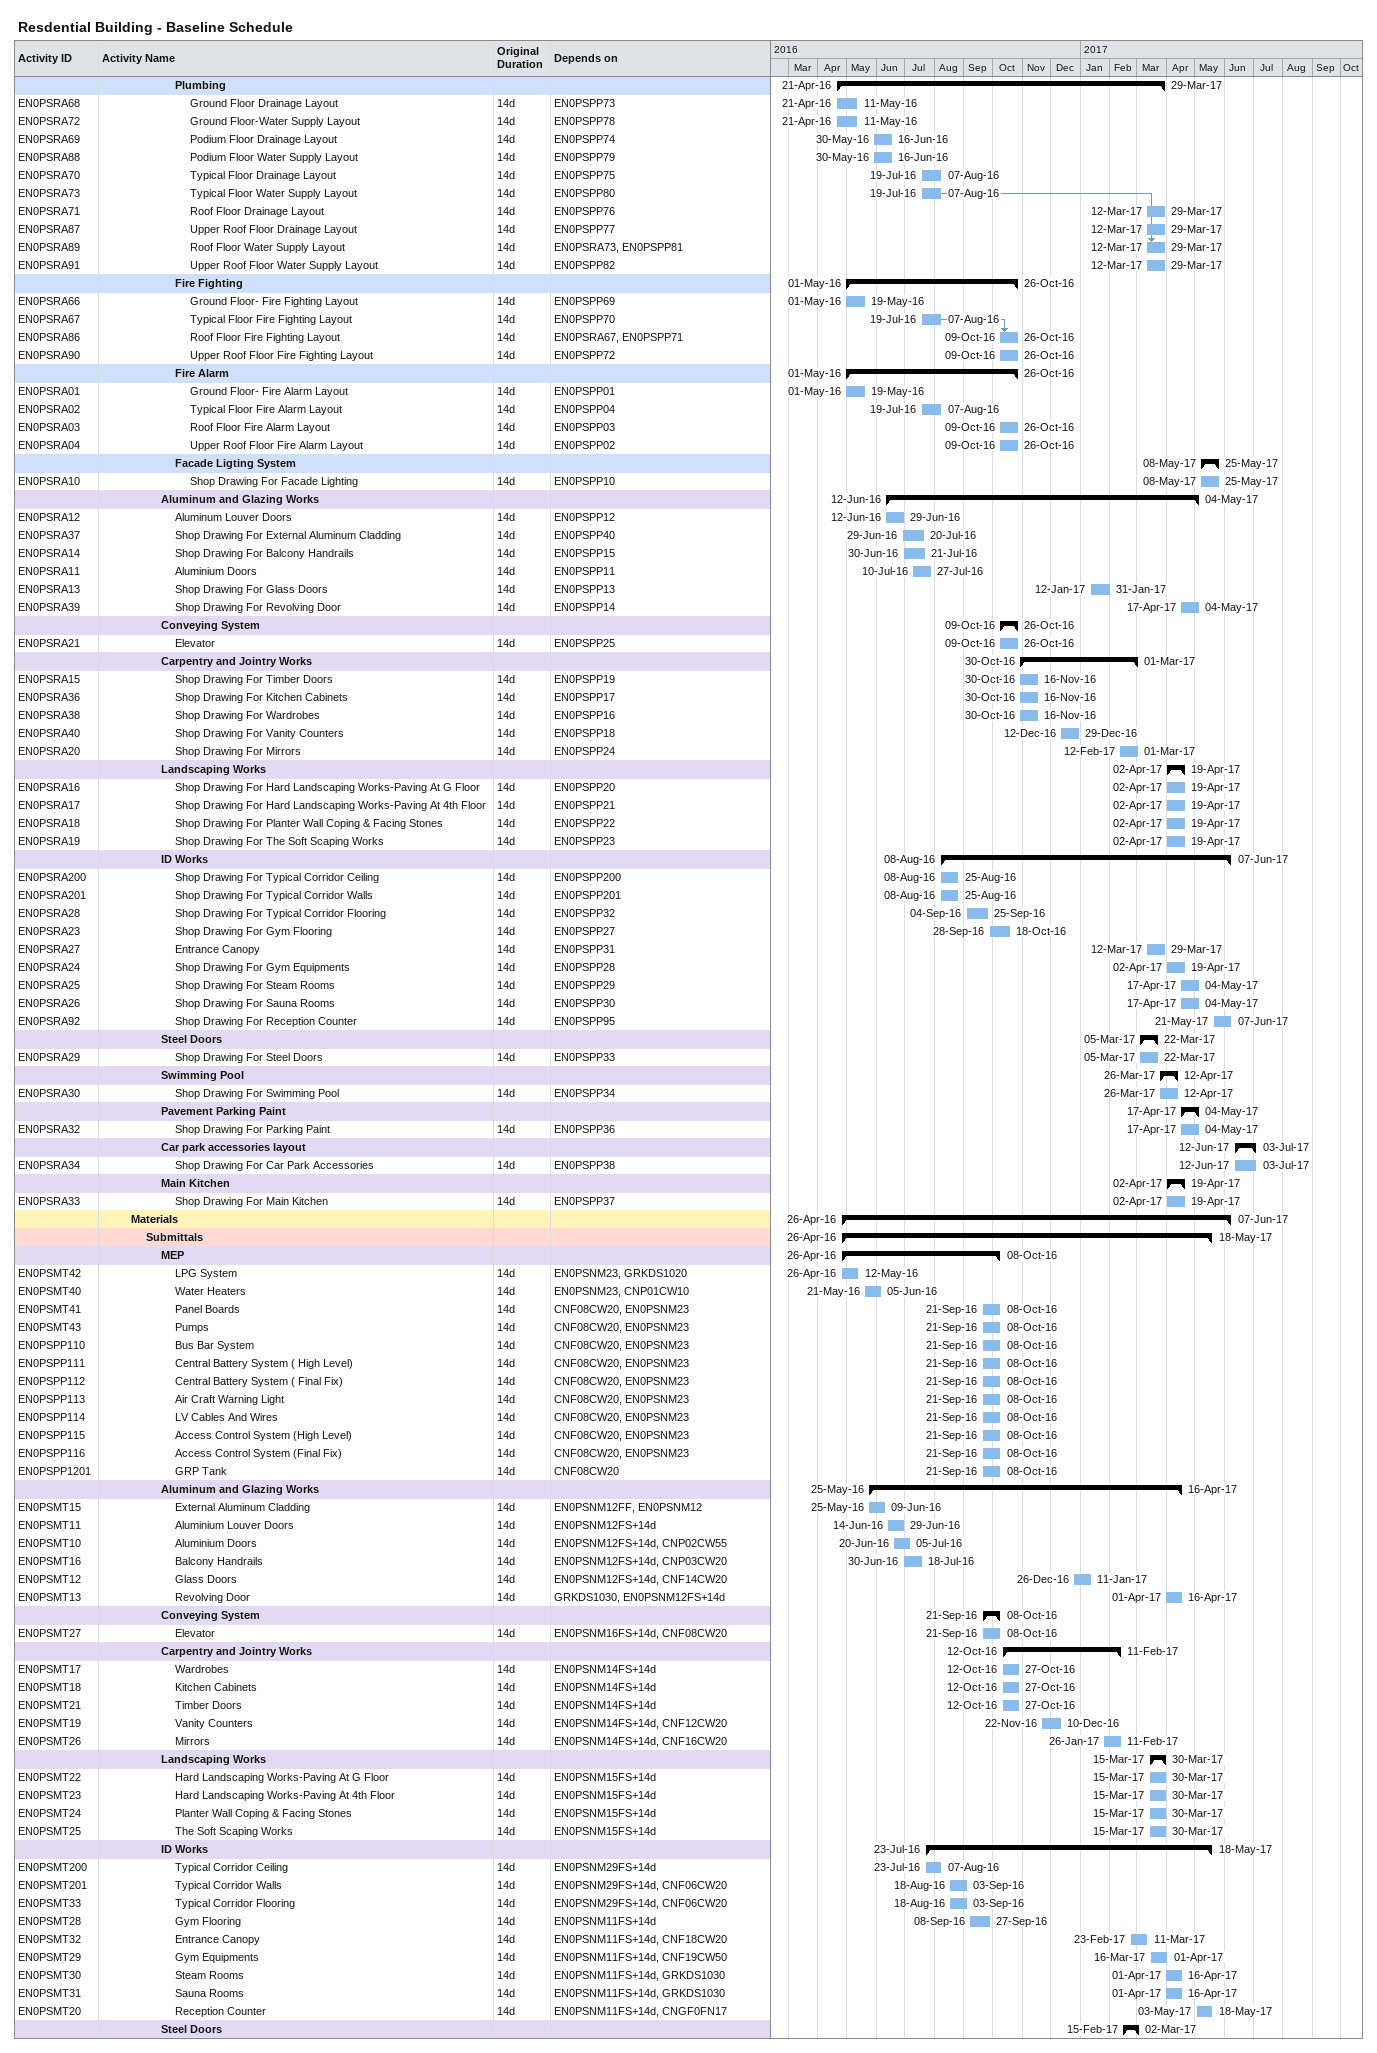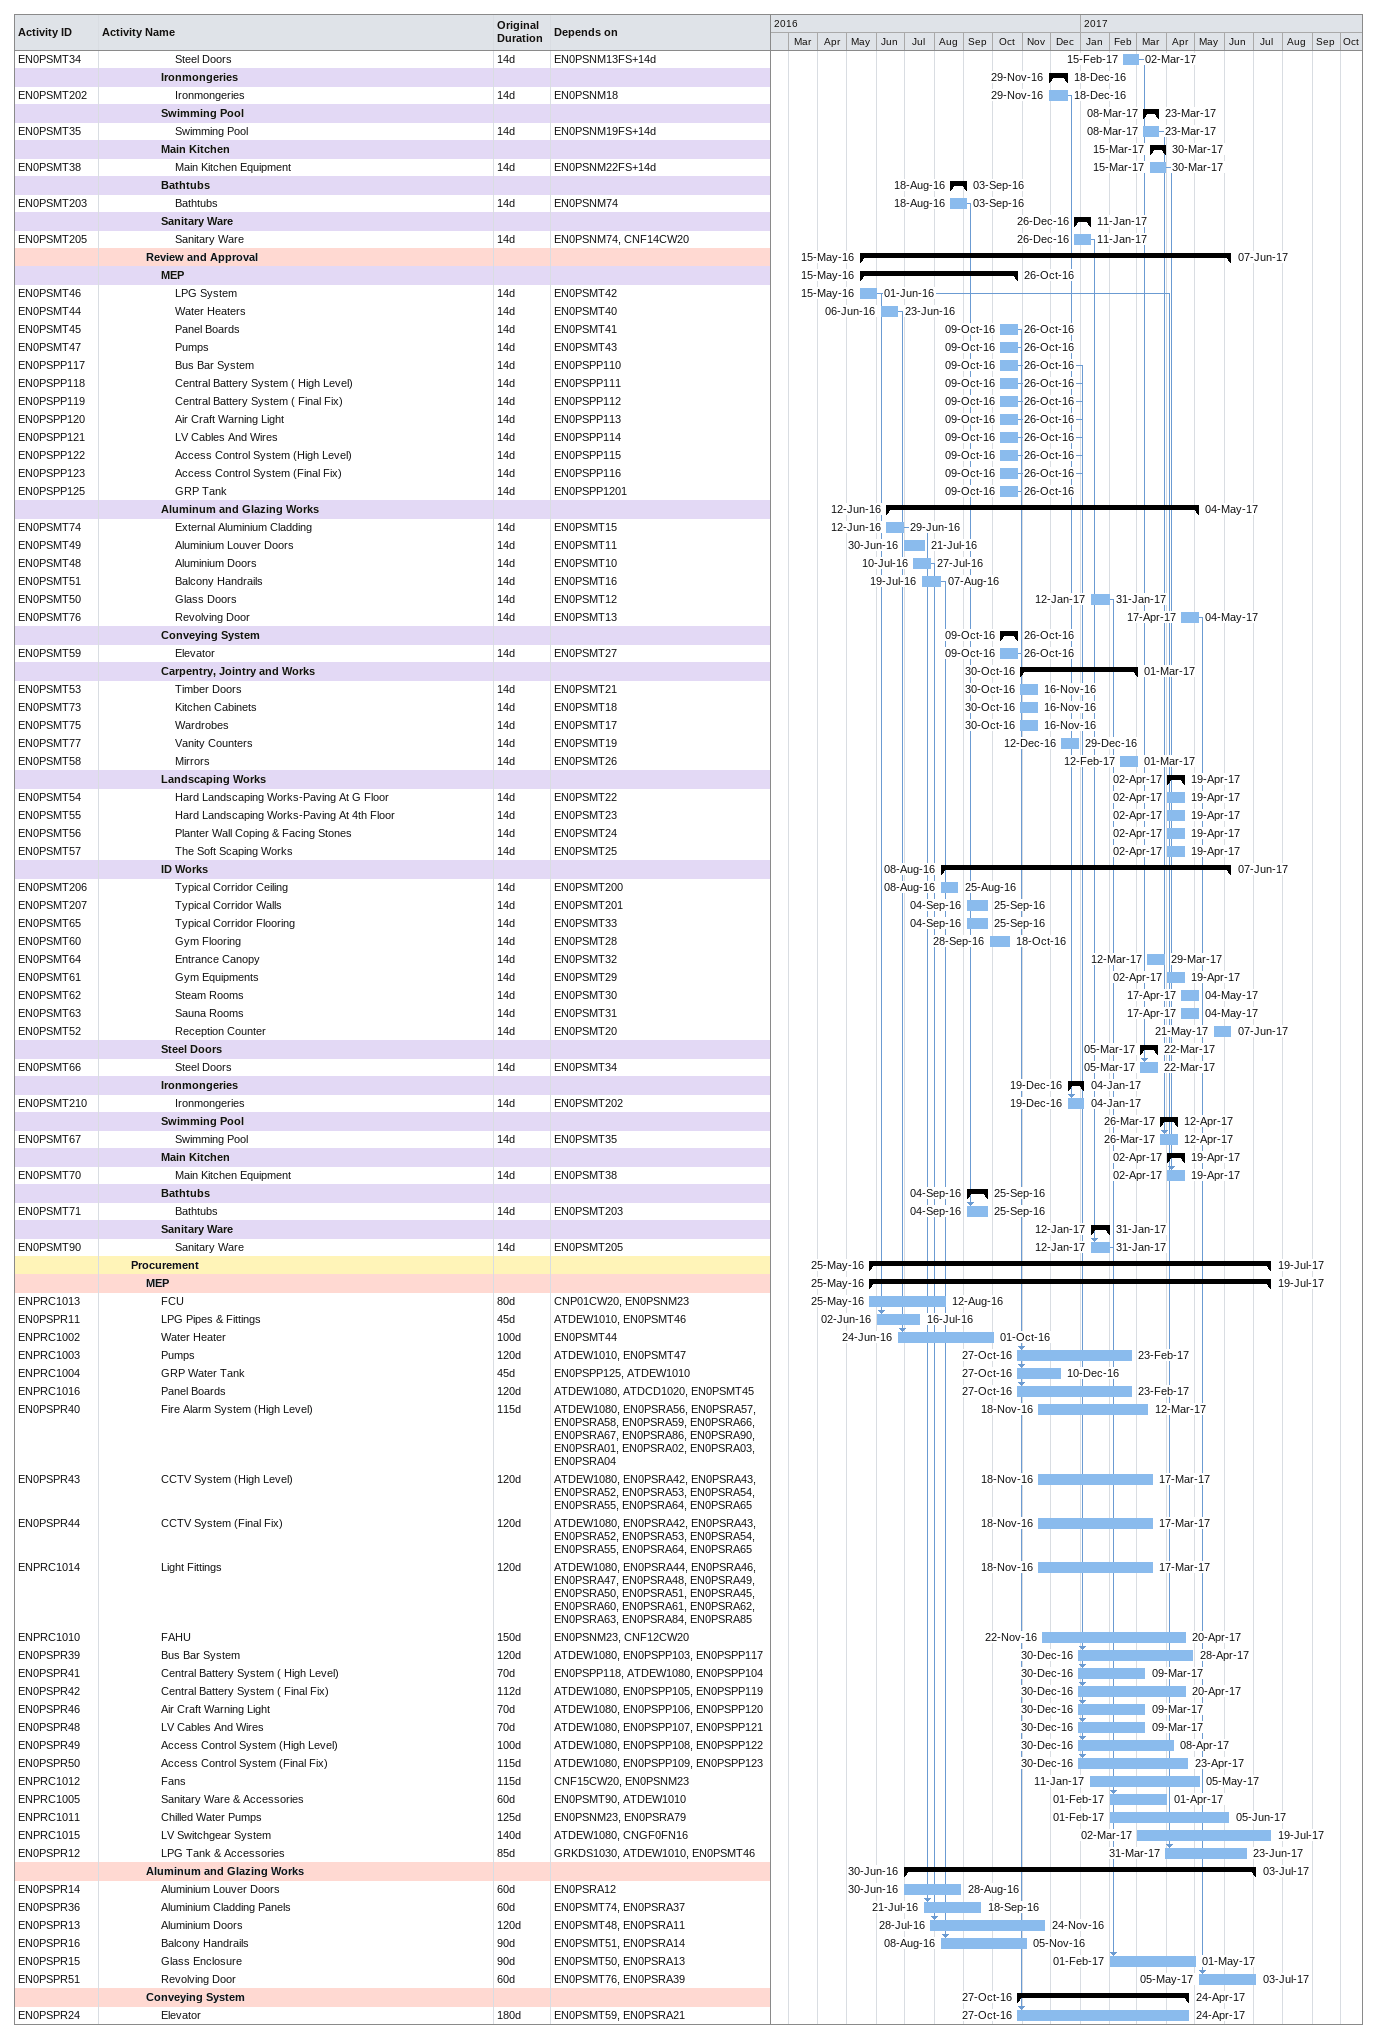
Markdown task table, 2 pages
Resdential Building - Baseline Schedule

| ID | Level | Task | Original duration | Start | Finish | Predecessors |
|---|---|---|---|---|---|---|
|  | 6 | **Plumbing** |  | 2016-04-21 | 2017-03-29 |  |
| EN0PSRA68 | 7 | Ground Floor Drainage Layout | 14d | 2016-04-21 | 2016-05-11 | EN0PSPP73 |
| EN0PSRA72 | 7 | Ground Floor-Water Supply Layout | 14d | 2016-04-21 | 2016-05-11 | EN0PSPP78 |
| EN0PSRA69 | 7 | Podium Floor Drainage Layout | 14d | 2016-05-30 | 2016-06-16 | EN0PSPP74 |
| EN0PSRA88 | 7 | Podium Floor Water Supply Layout | 14d | 2016-05-30 | 2016-06-16 | EN0PSPP79 |
| EN0PSRA70 | 7 | Typical Floor Drainage Layout | 14d | 2016-07-19 | 2016-08-07 | EN0PSPP75 |
| EN0PSRA73 | 7 | Typical Floor Water Supply Layout | 14d | 2016-07-19 | 2016-08-07 | EN0PSPP80 |
| EN0PSRA71 | 7 | Roof Floor Drainage Layout | 14d | 2017-03-12 | 2017-03-29 | EN0PSPP76 |
| EN0PSRA87 | 7 | Upper Roof Floor Drainage Layout | 14d | 2017-03-12 | 2017-03-29 | EN0PSPP77 |
| EN0PSRA89 | 7 | Roof Floor Water Supply Layout | 14d | 2017-03-12 | 2017-03-29 | EN0PSRA73, EN0PSPP81 |
| EN0PSRA91 | 7 | Upper Roof Floor Water Supply Layout | 14d | 2017-03-12 | 2017-03-29 | EN0PSPP82 |
|  | 6 | **Fire Fighting** |  | 2016-05-01 | 2016-10-26 |  |
| EN0PSRA66 | 7 | Ground Floor- Fire Fighting Layout | 14d | 2016-05-01 | 2016-05-19 | EN0PSPP69 |
| EN0PSRA67 | 7 | Typical Floor Fire Fighting Layout | 14d | 2016-07-19 | 2016-08-07 | EN0PSPP70 |
| EN0PSRA86 | 7 | Roof Floor Fire Fighting Layout | 14d | 2016-10-09 | 2016-10-26 | EN0PSRA67, EN0PSPP71 |
| EN0PSRA90 | 7 | Upper Roof Floor Fire Fighting Layout | 14d | 2016-10-09 | 2016-10-26 | EN0PSPP72 |
|  | 6 | **Fire Alarm** |  | 2016-05-01 | 2016-10-26 |  |
| EN0PSRA01 | 7 | Ground Floor- Fire Alarm Layout | 14d | 2016-05-01 | 2016-05-19 | EN0PSPP01 |
| EN0PSRA02 | 7 | Typical Floor Fire Alarm Layout | 14d | 2016-07-19 | 2016-08-07 | EN0PSPP04 |
| EN0PSRA03 | 7 | Roof Floor Fire Alarm Layout | 14d | 2016-10-09 | 2016-10-26 | EN0PSPP03 |
| EN0PSRA04 | 7 | Upper Roof Floor Fire Alarm Layout | 14d | 2016-10-09 | 2016-10-26 | EN0PSPP02 |
|  | 6 | **Facade Ligting System** |  | 2017-05-08 | 2017-05-25 |  |
| EN0PSRA10 | 7 | Shop Drawing For Facade Lighting | 14d | 2017-05-08 | 2017-05-25 | EN0PSPP10 |
|  | 5 | **Aluminum and Glazing Works** |  | 2016-06-12 | 2017-05-04 |  |
| EN0PSRA12 | 6 | Aluminum Louver Doors | 14d | 2016-06-12 | 2016-06-29 | EN0PSPP12 |
| EN0PSRA37 | 6 | Shop Drawing For External Aluminum Cladding | 14d | 2016-06-29 | 2016-07-20 | EN0PSPP40 |
| EN0PSRA14 | 6 | Shop Drawing For Balcony Handrails | 14d | 2016-06-30 | 2016-07-21 | EN0PSPP15 |
| EN0PSRA11 | 6 | Aluminium Doors | 14d | 2016-07-10 | 2016-07-27 | EN0PSPP11 |
| EN0PSRA13 | 6 | Shop Drawing For Glass Doors | 14d | 2017-01-12 | 2017-01-31 | EN0PSPP13 |
| EN0PSRA39 | 6 | Shop Drawing For Revolving Door | 14d | 2017-04-17 | 2017-05-04 | EN0PSPP14 |
|  | 5 | **Conveying System** |  | 2016-10-09 | 2016-10-26 |  |
| EN0PSRA21 | 6 | Elevator | 14d | 2016-10-09 | 2016-10-26 | EN0PSPP25 |
|  | 5 | **Carpentry and Jointry Works** |  | 2016-10-30 | 2017-03-01 |  |
| EN0PSRA15 | 6 | Shop Drawing For Timber Doors | 14d | 2016-10-30 | 2016-11-16 | EN0PSPP19 |
| EN0PSRA36 | 6 | Shop Drawing For Kitchen Cabinets | 14d | 2016-10-30 | 2016-11-16 | EN0PSPP17 |
| EN0PSRA38 | 6 | Shop Drawing For Wardrobes | 14d | 2016-10-30 | 2016-11-16 | EN0PSPP16 |
| EN0PSRA40 | 6 | Shop Drawing For Vanity Counters | 14d | 2016-12-12 | 2016-12-29 | EN0PSPP18 |
| EN0PSRA20 | 6 | Shop Drawing For Mirrors | 14d | 2017-02-12 | 2017-03-01 | EN0PSPP24 |
|  | 5 | **Landscaping Works** |  | 2017-04-02 | 2017-04-19 |  |
| EN0PSRA16 | 6 | Shop Drawing For Hard Landscaping Works-Paving At G Floor | 14d | 2017-04-02 | 2017-04-19 | EN0PSPP20 |
| EN0PSRA17 | 6 | Shop Drawing For Hard Landscaping Works-Paving At 4th Floor | 14d | 2017-04-02 | 2017-04-19 | EN0PSPP21 |
| EN0PSRA18 | 6 | Shop Drawing For Planter Wall Coping & Facing Stones | 14d | 2017-04-02 | 2017-04-19 | EN0PSPP22 |
| EN0PSRA19 | 6 | Shop Drawing For The Soft Scaping Works | 14d | 2017-04-02 | 2017-04-19 | EN0PSPP23 |
|  | 5 | **ID Works** |  | 2016-08-08 | 2017-06-07 |  |
| EN0PSRA200 | 6 | Shop Drawing For Typical Corridor Ceiling | 14d | 2016-08-08 | 2016-08-25 | EN0PSPP200 |
| EN0PSRA201 | 6 | Shop Drawing For Typical Corridor Walls | 14d | 2016-08-08 | 2016-08-25 | EN0PSPP201 |
| EN0PSRA28 | 6 | Shop Drawing For Typical Corridor Flooring | 14d | 2016-09-04 | 2016-09-25 | EN0PSPP32 |
| EN0PSRA23 | 6 | Shop Drawing For Gym Flooring | 14d | 2016-09-28 | 2016-10-18 | EN0PSPP27 |
| EN0PSRA27 | 6 | Entrance Canopy | 14d | 2017-03-12 | 2017-03-29 | EN0PSPP31 |
| EN0PSRA24 | 6 | Shop Drawing For Gym Equipments | 14d | 2017-04-02 | 2017-04-19 | EN0PSPP28 |
| EN0PSRA25 | 6 | Shop Drawing For Steam Rooms | 14d | 2017-04-17 | 2017-05-04 | EN0PSPP29 |
| EN0PSRA26 | 6 | Shop Drawing For Sauna Rooms | 14d | 2017-04-17 | 2017-05-04 | EN0PSPP30 |
| EN0PSRA92 | 6 | Shop Drawing For Reception Counter | 14d | 2017-05-21 | 2017-06-07 | EN0PSPP95 |
|  | 5 | **Steel Doors** |  | 2017-03-05 | 2017-03-22 |  |
| EN0PSRA29 | 6 | Shop Drawing For Steel Doors | 14d | 2017-03-05 | 2017-03-22 | EN0PSPP33 |
|  | 5 | **Swimming Pool** |  | 2017-03-26 | 2017-04-12 |  |
| EN0PSRA30 | 6 | Shop Drawing For Swimming Pool | 14d | 2017-03-26 | 2017-04-12 | EN0PSPP34 |
|  | 5 | **Pavement Parking Paint** |  | 2017-04-17 | 2017-05-04 |  |
| EN0PSRA32 | 6 | Shop Drawing For Parking Paint | 14d | 2017-04-17 | 2017-05-04 | EN0PSPP36 |
|  | 5 | **Car park accessories layout** |  | 2017-06-12 | 2017-07-03 |  |
| EN0PSRA34 | 6 | Shop Drawing For Car Park Accessories | 14d | 2017-06-12 | 2017-07-03 | EN0PSPP38 |
|  | 5 | **Main Kitchen** |  | 2017-04-02 | 2017-04-19 |  |
| EN0PSRA33 | 6 | Shop Drawing For Main Kitchen | 14d | 2017-04-02 | 2017-04-19 | EN0PSPP37 |
|  | 3 | **Materials** |  | 2016-04-26 | 2017-06-07 |  |
|  | 4 | **Submittals** |  | 2016-04-26 | 2017-05-18 |  |
|  | 5 | **MEP** |  | 2016-04-26 | 2016-10-08 |  |
| EN0PSMT42 | 6 | LPG System | 14d | 2016-04-26 | 2016-05-12 | EN0PSNM23, GRKDS1020 |
| EN0PSMT40 | 6 | Water Heaters | 14d | 2016-05-21 | 2016-06-05 | EN0PSNM23, CNP01CW10 |
| EN0PSMT41 | 6 | Panel Boards | 14d | 2016-09-21 | 2016-10-08 | CNF08CW20, EN0PSNM23 |
| EN0PSMT43 | 6 | Pumps | 14d | 2016-09-21 | 2016-10-08 | CNF08CW20, EN0PSNM23 |
| EN0PSPP110 | 6 | Bus Bar System | 14d | 2016-09-21 | 2016-10-08 | CNF08CW20, EN0PSNM23 |
| EN0PSPP111 | 6 | Central Battery System ( High Level) | 14d | 2016-09-21 | 2016-10-08 | CNF08CW20, EN0PSNM23 |
| EN0PSPP112 | 6 | Central Battery System ( Final Fix) | 14d | 2016-09-21 | 2016-10-08 | CNF08CW20, EN0PSNM23 |
| EN0PSPP113 | 6 | Air Craft Warning Light | 14d | 2016-09-21 | 2016-10-08 | CNF08CW20, EN0PSNM23 |
| EN0PSPP114 | 6 | LV Cables And Wires | 14d | 2016-09-21 | 2016-10-08 | CNF08CW20, EN0PSNM23 |
| EN0PSPP115 | 6 | Access Control System (High Level) | 14d | 2016-09-21 | 2016-10-08 | CNF08CW20, EN0PSNM23 |
| EN0PSPP116 | 6 | Access Control System (Final Fix) | 14d | 2016-09-21 | 2016-10-08 | CNF08CW20, EN0PSNM23 |
| EN0PSPP1201 | 6 | GRP Tank | 14d | 2016-09-21 | 2016-10-08 | CNF08CW20 |
|  | 5 | **Aluminum and Glazing Works** |  | 2016-05-25 | 2017-04-16 |  |
| EN0PSMT15 | 6 | External Aluminum Cladding | 14d | 2016-05-25 | 2016-06-09 | EN0PSNM12FF, EN0PSNM12 |
| EN0PSMT11 | 6 | Aluminium Louver Doors | 14d | 2016-06-14 | 2016-06-29 | EN0PSNM12FS+14d |
| EN0PSMT10 | 6 | Aluminium Doors | 14d | 2016-06-20 | 2016-07-05 | EN0PSNM12FS+14d, CNP02CW55 |
| EN0PSMT16 | 6 | Balcony Handrails | 14d | 2016-06-30 | 2016-07-18 | EN0PSNM12FS+14d, CNP03CW20 |
| EN0PSMT12 | 6 | Glass Doors | 14d | 2016-12-26 | 2017-01-11 | EN0PSNM12FS+14d, CNF14CW20 |
| EN0PSMT13 | 6 | Revolving Door | 14d | 2017-04-01 | 2017-04-16 | GRKDS1030, EN0PSNM12FS+14d |
|  | 5 | **Conveying System** |  | 2016-09-21 | 2016-10-08 |  |
| EN0PSMT27 | 6 | Elevator | 14d | 2016-09-21 | 2016-10-08 | EN0PSNM16FS+14d, CNF08CW20 |
|  | 5 | **Carpentry and Jointry Works** |  | 2016-10-12 | 2017-02-11 |  |
| EN0PSMT17 | 6 | Wardrobes | 14d | 2016-10-12 | 2016-10-27 | EN0PSNM14FS+14d |
| EN0PSMT18 | 6 | Kitchen Cabinets | 14d | 2016-10-12 | 2016-10-27 | EN0PSNM14FS+14d |
| EN0PSMT21 | 6 | Timber Doors | 14d | 2016-10-12 | 2016-10-27 | EN0PSNM14FS+14d |
| EN0PSMT19 | 6 | Vanity Counters | 14d | 2016-11-22 | 2016-12-10 | EN0PSNM14FS+14d, CNF12CW20 |
| EN0PSMT26 | 6 | Mirrors | 14d | 2017-01-26 | 2017-02-11 | EN0PSNM14FS+14d, CNF16CW20 |
|  | 5 | **Landscaping Works** |  | 2017-03-15 | 2017-03-30 |  |
| EN0PSMT22 | 6 | Hard Landscaping Works-Paving At G Floor | 14d | 2017-03-15 | 2017-03-30 | EN0PSNM15FS+14d |
| EN0PSMT23 | 6 | Hard Landscaping Works-Paving At 4th Floor | 14d | 2017-03-15 | 2017-03-30 | EN0PSNM15FS+14d |
| EN0PSMT24 | 6 | Planter Wall Coping & Facing Stones | 14d | 2017-03-15 | 2017-03-30 | EN0PSNM15FS+14d |
| EN0PSMT25 | 6 | The Soft Scaping Works | 14d | 2017-03-15 | 2017-03-30 | EN0PSNM15FS+14d |
|  | 5 | **ID Works** |  | 2016-07-23 | 2017-05-18 |  |
| EN0PSMT200 | 6 | Typical Corridor Ceiling | 14d | 2016-07-23 | 2016-08-07 | EN0PSNM29FS+14d |
| EN0PSMT201 | 6 | Typical Corridor Walls | 14d | 2016-08-18 | 2016-09-03 | EN0PSNM29FS+14d, CNF06CW20 |
| EN0PSMT33 | 6 | Typical Corridor Flooring | 14d | 2016-08-18 | 2016-09-03 | EN0PSNM29FS+14d, CNF06CW20 |
| EN0PSMT28 | 6 | Gym Flooring | 14d | 2016-09-08 | 2016-09-27 | EN0PSNM11FS+14d |
| EN0PSMT32 | 6 | Entrance Canopy | 14d | 2017-02-23 | 2017-03-11 | EN0PSNM11FS+14d, CNF18CW20 |
| EN0PSMT29 | 6 | Gym Equipments | 14d | 2017-03-16 | 2017-04-01 | EN0PSNM11FS+14d, CNF19CW50 |
| EN0PSMT30 | 6 | Steam Rooms | 14d | 2017-04-01 | 2017-04-16 | EN0PSNM11FS+14d, GRKDS1030 |
| EN0PSMT31 | 6 | Sauna Rooms | 14d | 2017-04-01 | 2017-04-16 | EN0PSNM11FS+14d, GRKDS1030 |
| EN0PSMT20 | 6 | Reception Counter | 14d | 2017-05-03 | 2017-05-18 | EN0PSNM11FS+14d, CNGF0FN17 |
|  | 5 | **Steel Doors** |  | 2017-02-15 | 2017-03-02 |  |
| EN0PSMT34 | 6 | Steel Doors | 14d | 2017-02-15 | 2017-03-02 | EN0PSNM13FS+14d |
|  | 5 | **Ironmongeries** |  | 2016-11-29 | 2016-12-18 |  |
| EN0PSMT202 | 6 | Ironmongeries | 14d | 2016-11-29 | 2016-12-18 | EN0PSNM18 |
|  | 5 | **Swimming Pool** |  | 2017-03-08 | 2017-03-23 |  |
| EN0PSMT35 | 6 | Swimming Pool | 14d | 2017-03-08 | 2017-03-23 | EN0PSNM19FS+14d |
|  | 5 | **Main Kitchen** |  | 2017-03-15 | 2017-03-30 |  |
| EN0PSMT38 | 6 | Main Kitchen Equipment | 14d | 2017-03-15 | 2017-03-30 | EN0PSNM22FS+14d |
|  | 5 | **Bathtubs** |  | 2016-08-18 | 2016-09-03 |  |
| EN0PSMT203 | 6 | Bathtubs | 14d | 2016-08-18 | 2016-09-03 | EN0PSNM74 |
|  | 5 | **Sanitary Ware** |  | 2016-12-26 | 2017-01-11 |  |
| EN0PSMT205 | 6 | Sanitary Ware | 14d | 2016-12-26 | 2017-01-11 | EN0PSNM74, CNF14CW20 |
|  | 4 | **Review and Approval** |  | 2016-05-15 | 2017-06-07 |  |
|  | 5 | **MEP** |  | 2016-05-15 | 2016-10-26 |  |
| EN0PSMT46 | 6 | LPG System | 14d | 2016-05-15 | 2016-06-01 | EN0PSMT42 |
| EN0PSMT44 | 6 | Water Heaters | 14d | 2016-06-06 | 2016-06-23 | EN0PSMT40 |
| EN0PSMT45 | 6 | Panel Boards | 14d | 2016-10-09 | 2016-10-26 | EN0PSMT41 |
| EN0PSMT47 | 6 | Pumps | 14d | 2016-10-09 | 2016-10-26 | EN0PSMT43 |
| EN0PSPP117 | 6 | Bus Bar System | 14d | 2016-10-09 | 2016-10-26 | EN0PSPP110 |
| EN0PSPP118 | 6 | Central Battery System ( High Level) | 14d | 2016-10-09 | 2016-10-26 | EN0PSPP111 |
| EN0PSPP119 | 6 | Central Battery System ( Final Fix) | 14d | 2016-10-09 | 2016-10-26 | EN0PSPP112 |
| EN0PSPP120 | 6 | Air Craft Warning Light | 14d | 2016-10-09 | 2016-10-26 | EN0PSPP113 |
| EN0PSPP121 | 6 | LV Cables And Wires | 14d | 2016-10-09 | 2016-10-26 | EN0PSPP114 |
| EN0PSPP122 | 6 | Access Control System (High Level) | 14d | 2016-10-09 | 2016-10-26 | EN0PSPP115 |
| EN0PSPP123 | 6 | Access Control System (Final Fix) | 14d | 2016-10-09 | 2016-10-26 | EN0PSPP116 |
| EN0PSPP125 | 6 | GRP Tank | 14d | 2016-10-09 | 2016-10-26 | EN0PSPP1201 |
|  | 5 | **Aluminum and Glazing Works** |  | 2016-06-12 | 2017-05-04 |  |
| EN0PSMT74 | 6 | External Aluminium Cladding | 14d | 2016-06-12 | 2016-06-29 | EN0PSMT15 |
| EN0PSMT49 | 6 | Aluminium Louver Doors | 14d | 2016-06-30 | 2016-07-21 | EN0PSMT11 |
| EN0PSMT48 | 6 | Aluminium Doors | 14d | 2016-07-10 | 2016-07-27 | EN0PSMT10 |
| EN0PSMT51 | 6 | Balcony Handrails | 14d | 2016-07-19 | 2016-08-07 | EN0PSMT16 |
| EN0PSMT50 | 6 | Glass Doors | 14d | 2017-01-12 | 2017-01-31 | EN0PSMT12 |
| EN0PSMT76 | 6 | Revolving Door | 14d | 2017-04-17 | 2017-05-04 | EN0PSMT13 |
|  | 5 | **Conveying System** |  | 2016-10-09 | 2016-10-26 |  |
| EN0PSMT59 | 6 | Elevator | 14d | 2016-10-09 | 2016-10-26 | EN0PSMT27 |
|  | 5 | **Carpentry, Jointry and Works** |  | 2016-10-30 | 2017-03-01 |  |
| EN0PSMT53 | 6 | Timber Doors | 14d | 2016-10-30 | 2016-11-16 | EN0PSMT21 |
| EN0PSMT73 | 6 | Kitchen Cabinets | 14d | 2016-10-30 | 2016-11-16 | EN0PSMT18 |
| EN0PSMT75 | 6 | Wardrobes | 14d | 2016-10-30 | 2016-11-16 | EN0PSMT17 |
| EN0PSMT77 | 6 | Vanity Counters | 14d | 2016-12-12 | 2016-12-29 | EN0PSMT19 |
| EN0PSMT58 | 6 | Mirrors | 14d | 2017-02-12 | 2017-03-01 | EN0PSMT26 |
|  | 5 | **Landscaping Works** |  | 2017-04-02 | 2017-04-19 |  |
| EN0PSMT54 | 6 | Hard Landscaping Works-Paving At G Floor | 14d | 2017-04-02 | 2017-04-19 | EN0PSMT22 |
| EN0PSMT55 | 6 | Hard Landscaping Works-Paving At 4th Floor | 14d | 2017-04-02 | 2017-04-19 | EN0PSMT23 |
| EN0PSMT56 | 6 | Planter Wall Coping & Facing Stones | 14d | 2017-04-02 | 2017-04-19 | EN0PSMT24 |
| EN0PSMT57 | 6 | The Soft Scaping Works | 14d | 2017-04-02 | 2017-04-19 | EN0PSMT25 |
|  | 5 | **ID Works** |  | 2016-08-08 | 2017-06-07 |  |
| EN0PSMT206 | 6 | Typical Corridor Ceiling | 14d | 2016-08-08 | 2016-08-25 | EN0PSMT200 |
| EN0PSMT207 | 6 | Typical Corridor Walls | 14d | 2016-09-04 | 2016-09-25 | EN0PSMT201 |
| EN0PSMT65 | 6 | Typical Corridor Flooring | 14d | 2016-09-04 | 2016-09-25 | EN0PSMT33 |
| EN0PSMT60 | 6 | Gym Flooring | 14d | 2016-09-28 | 2016-10-18 | EN0PSMT28 |
| EN0PSMT64 | 6 | Entrance Canopy | 14d | 2017-03-12 | 2017-03-29 | EN0PSMT32 |
| EN0PSMT61 | 6 | Gym Equipments | 14d | 2017-04-02 | 2017-04-19 | EN0PSMT29 |
| EN0PSMT62 | 6 | Steam Rooms | 14d | 2017-04-17 | 2017-05-04 | EN0PSMT30 |
| EN0PSMT63 | 6 | Sauna Rooms | 14d | 2017-04-17 | 2017-05-04 | EN0PSMT31 |
| EN0PSMT52 | 6 | Reception Counter | 14d | 2017-05-21 | 2017-06-07 | EN0PSMT20 |
|  | 5 | **Steel Doors** |  | 2017-03-05 | 2017-03-22 |  |
| EN0PSMT66 | 6 | Steel Doors | 14d | 2017-03-05 | 2017-03-22 | EN0PSMT34 |
|  | 5 | **Ironmongeries** |  | 2016-12-19 | 2017-01-04 |  |
| EN0PSMT210 | 6 | Ironmongeries | 14d | 2016-12-19 | 2017-01-04 | EN0PSMT202 |
|  | 5 | **Swimming Pool** |  | 2017-03-26 | 2017-04-12 |  |
| EN0PSMT67 | 6 | Swimming Pool | 14d | 2017-03-26 | 2017-04-12 | EN0PSMT35 |
|  | 5 | **Main Kitchen** |  | 2017-04-02 | 2017-04-19 |  |
| EN0PSMT70 | 6 | Main Kitchen Equipment | 14d | 2017-04-02 | 2017-04-19 | EN0PSMT38 |
|  | 5 | **Bathtubs** |  | 2016-09-04 | 2016-09-25 |  |
| EN0PSMT71 | 6 | Bathtubs | 14d | 2016-09-04 | 2016-09-25 | EN0PSMT203 |
|  | 5 | **Sanitary Ware** |  | 2017-01-12 | 2017-01-31 |  |
| EN0PSMT90 | 6 | Sanitary Ware | 14d | 2017-01-12 | 2017-01-31 | EN0PSMT205 |
|  | 3 | **Procurement** |  | 2016-05-25 | 2017-07-19 |  |
|  | 4 | **MEP** |  | 2016-05-25 | 2017-07-19 |  |
| ENPRC1013 | 5 | FCU | 80d | 2016-05-25 | 2016-08-12 | CNP01CW20, EN0PSNM23 |
| EN0PSPR11 | 5 | LPG Pipes & Fittings | 45d | 2016-06-02 | 2016-07-16 | ATDEW1010, EN0PSMT46 |
| ENPRC1002 | 5 | Water Heater | 100d | 2016-06-24 | 2016-10-01 | EN0PSMT44 |
| ENPRC1003 | 5 | Pumps | 120d | 2016-10-27 | 2017-02-23 | ATDEW1010, EN0PSMT47 |
| ENPRC1004 | 5 | GRP Water Tank | 45d | 2016-10-27 | 2016-12-10 | EN0PSPP125, ATDEW1010 |
| ENPRC1016 | 5 | Panel Boards | 120d | 2016-10-27 | 2017-02-23 | ATDEW1080, ATDCD1020, EN0PSMT45 |
| EN0PSPR40 | 5 | Fire Alarm System (High Level) | 115d | 2016-11-18 | 2017-03-12 | ATDEW1080, EN0PSRA56, EN0PSRA57, EN0PSRA58, EN0PSRA59, EN0PSRA66, EN0PSRA67, EN0PSRA86, EN0PSRA90, EN0PSRA01, EN0PSRA02, EN0PSRA03, EN0PSRA04 |
| EN0PSPR43 | 5 | CCTV System (High Level) | 120d | 2016-11-18 | 2017-03-17 | ATDEW1080, EN0PSRA42, EN0PSRA43, EN0PSRA52, EN0PSRA53, EN0PSRA54, EN0PSRA55, EN0PSRA64, EN0PSRA65 |
| EN0PSPR44 | 5 | CCTV System (Final Fix) | 120d | 2016-11-18 | 2017-03-17 | ATDEW1080, EN0PSRA42, EN0PSRA43, EN0PSRA52, EN0PSRA53, EN0PSRA54, EN0PSRA55, EN0PSRA64, EN0PSRA65 |
| ENPRC1014 | 5 | Light Fittings | 120d | 2016-11-18 | 2017-03-17 | ATDEW1080, EN0PSRA44, EN0PSRA46, EN0PSRA47, EN0PSRA48, EN0PSRA49, EN0PSRA50, EN0PSRA51, EN0PSRA45, EN0PSRA60, EN0PSRA61, EN0PSRA62, EN0PSRA63, EN0PSRA84, EN0PSRA85 |
| ENPRC1010 | 5 | FAHU | 150d | 2016-11-22 | 2017-04-20 | EN0PSNM23, CNF12CW20 |
| EN0PSPR39 | 5 | Bus Bar System | 120d | 2016-12-30 | 2017-04-28 | ATDEW1080, EN0PSPP103, EN0PSPP117 |
| EN0PSPR41 | 5 | Central Battery System ( High Level) | 70d | 2016-12-30 | 2017-03-09 | EN0PSPP118, ATDEW1080, EN0PSPP104 |
| EN0PSPR42 | 5 | Central Battery System ( Final Fix) | 112d | 2016-12-30 | 2017-04-20 | ATDEW1080, EN0PSPP105, EN0PSPP119 |
| EN0PSPR46 | 5 | Air Craft Warning Light | 70d | 2016-12-30 | 2017-03-09 | ATDEW1080, EN0PSPP106, EN0PSPP120 |
| EN0PSPR48 | 5 | LV Cables And Wires | 70d | 2016-12-30 | 2017-03-09 | ATDEW1080, EN0PSPP107, EN0PSPP121 |
| EN0PSPR49 | 5 | Access Control System (High Level) | 100d | 2016-12-30 | 2017-04-08 | ATDEW1080, EN0PSPP108, EN0PSPP122 |
| EN0PSPR50 | 5 | Access Control System (Final Fix) | 115d | 2016-12-30 | 2017-04-23 | ATDEW1080, EN0PSPP109, EN0PSPP123 |
| ENPRC1012 | 5 | Fans | 115d | 2017-01-11 | 2017-05-05 | CNF15CW20, EN0PSNM23 |
| ENPRC1005 | 5 | Sanitary Ware & Accessories | 60d | 2017-02-01 | 2017-04-01 | EN0PSMT90, ATDEW1010 |
| ENPRC1011 | 5 | Chilled Water Pumps | 125d | 2017-02-01 | 2017-06-05 | EN0PSNM23, EN0PSRA79 |
| ENPRC1015 | 5 | LV Switchgear System | 140d | 2017-03-02 | 2017-07-19 | ATDEW1080, CNGF0FN16 |
| EN0PSPR12 | 5 | LPG Tank & Accessories | 85d | 2017-03-31 | 2017-06-23 | GRKDS1030, ATDEW1010, EN0PSMT46 |
|  | 4 | **Aluminum and Glazing Works** |  | 2016-06-30 | 2017-07-03 |  |
| EN0PSPR14 | 5 | Aluminium Louver Doors | 60d | 2016-06-30 | 2016-08-28 | EN0PSRA12 |
| EN0PSPR36 | 5 | Aluminium Cladding Panels | 60d | 2016-07-21 | 2016-09-18 | EN0PSMT74, EN0PSRA37 |
| EN0PSPR13 | 5 | Aluminium Doors | 120d | 2016-07-28 | 2016-11-24 | EN0PSMT48, EN0PSRA11 |
| EN0PSPR16 | 5 | Balcony Handrails | 90d | 2016-08-08 | 2016-11-05 | EN0PSMT51, EN0PSRA14 |
| EN0PSPR15 | 5 | Glass Enclosure | 90d | 2017-02-01 | 2017-05-01 | EN0PSMT50, EN0PSRA13 |
| EN0PSPR51 | 5 | Revolving Door | 60d | 2017-05-05 | 2017-07-03 | EN0PSMT76, EN0PSRA39 |
|  | 4 | **Conveying System** |  | 2016-10-27 | 2017-04-24 |  |
| EN0PSPR24 | 5 | Elevator | 180d | 2016-10-27 | 2017-04-24 | EN0PSMT59, EN0PSRA21 |
